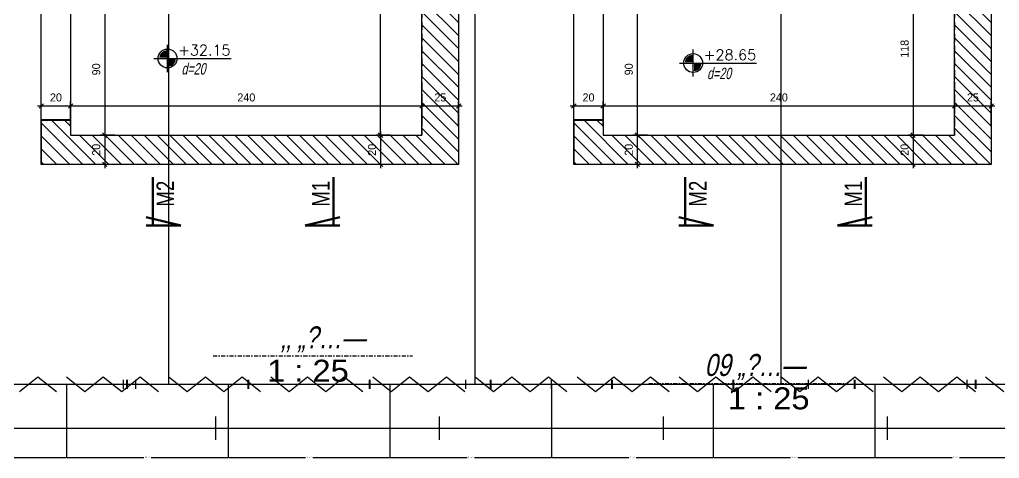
# Model space of a CAD drawing. Header units: inches. Extents: x -5298 to 11252, y 8210 to 22495.
# Drawn here: x 9114 to 9783, y 11453 to 11753 of the extents above; entities that cross this region are included whole.
import ezdxf
from ezdxf.enums import TextEntityAlignment as Align

# ---------------------------------------------------------------- set-up
doc = ezdxf.new("R2010")
doc.units = ezdxf.units.IN
doc.header["$LTSCALE"] = 11
doc.header["$MEASUREMENT"] = 0
doc.linetypes.add('DASHDOT2', pattern=[0.5, 0.25, -0.125, 0, -0.125])
doc.linetypes.add('DASHED2', pattern=[0.375, 0.25, -0.125])
doc.layers.get('Defpoints').update_dxf_attribs({"color": 40})
for name, color, linetype in [('BEAM', 3, 'Continuous'), ('break', 1, 'Continuous'), ('D7', 2, 'Continuous'), ('dim', 3, 'Continuous'), ('dim-50-v', 2, 'Continuous'), ('ENG_beton nifsak', 4, 'Continuous'), ('ENG_beton ole', 3, 'DASHED2'), ('ENG_level', 1, 'DASHDOT2'), ('HATCH', 8, 'Continuous'), ('IRON', 1, 'Continuous'), ('MABAT', 4, 'Continuous')]:
    doc.layers.add(name, color=color, linetype=linetype)
doc.layers.add('W', color=1, linetype='Continuous', lineweight=50)
doc.layers.add('W-Conc', color=3, linetype='Continuous', lineweight=40)
doc.styles.add('AA', font='hebtxt', dxfattribs={"width": 0.8, "oblique": 8})
doc.styles.add('AD', font='oron')
doc.styles.add('HEBREW', font='hebtxt-weld.shx', dxfattribs={"width": 0.8, "oblique": 12})
doc.styles.add('HEBTXT', font='hebtxt-weld.shx')
doc.styles.add('ROMANS', font='romans')
doc.styles.get("Standard").update_dxf_attribs({"font": 'arial.ttf'})
doc.dimstyles.new('25', dxfattribs={"dimtxt": 5.5, "dimasz": 3, "dimexe": 3, "dimexo": 6, "dimgap": 3, "dimtad": 1, "dimdec": 0, "dimrnd": 0.5, "dimtxsty": 'HEBTXT', "dimblk1": 'OBLIQUE', "dimblk2": 'OBLIQUE', "dimsah": 1, "dimcen": 1, "dimdle": 2.5, "dimclre": 9, "dimclrt": 3, "dimazin": 3, "dimtfac": 1, "dimtdec": 0, "dimtix": 1, "dimtmove": 2, "dimatfit": 3, "dimldrblk": 'OBLIQUE'})
doc.dimstyles.get("Standard").update_dxf_attribs({"dimtxt": 2.5, "dimasz": 2.5, "dimexe": 1.25, "dimexo": 0.625, "dimtad": 1, "dimtxsty": 'Standard', "dimcen": 2.5, "dimazin": 3, "dimtfac": 1, "dimtmove": 0, "dimatfit": 3})

# ---------------------------------------------------------------- blocks, each defined once
blk = doc.blocks.new('_OBLIQUE')
at = {"color": 0, "linetype": 'ByBlock'}
blk.add_line((-0.5, -0.5), (0.5, 0.5), dxfattribs=at)
blk = doc.blocks.new('*D378')
at = {"layer": 'Defpoints', "color": 0, "linetype": 'Continuous', "transparency": 16777216}
for p in [(9777.34, 11693.52), (9752.34, 11673.52), (9777.34, 11673.52)]:
    blk.add_point(p, dxfattribs=at)
at = {"layer": 'dim-50-v', "color": 9, "linetype": 'Continuous', "lineweight": -2, "transparency": 16777216}
for p, q in [((9752.34, 11679.52), (9752.34, 11696.52)), ((9777.34, 11679.52), (9777.34, 11696.52))]:
    blk.add_line(p, q, dxfattribs=at)
at = {"layer": 'dim-50-v', "color": 0, "linetype": 'Continuous', "lineweight": -2, "transparency": 16777216}
blk.add_line((9749.84, 11693.52), (9779.84, 11693.52), dxfattribs=at)
at = {"layer": 'dim-50-v', "color": 0, "linetype": 'Continuous', "lineweight": -2, "transparency": 16777216, "xscale": 3, "yscale": 3, "zscale": 3, "rotation": 180}
blk.add_blockref('_OBLIQUE', (9752.34, 11693.52), dxfattribs=at)
at = {"layer": 'dim-50-v', "color": 0, "linetype": 'Continuous', "lineweight": -2, "transparency": 16777216, "xscale": 3, "yscale": 3, "zscale": 3}
blk.add_blockref('_OBLIQUE', (9777.34, 11693.52), dxfattribs=at)
at = {"layer": 'dim-50-v', "color": 3, "linetype": 'Continuous', "transparency": 16777216, "insert": (9764.84, 11699.27), "char_height": 5.5, "attachment_point": 5, "style": 'HEBTXT'}
blk.add_mtext('\\A1;25', dxfattribs=at)
blk = doc.blocks.new('*D250')
at = {"layer": 'Defpoints', "color": 0, "linetype": 'Continuous', "transparency": 16777216}
for p in [(9752.34, 11693.52), (9512.34, 11673.52, 0), (9752.34, 11673.52, 0)]:
    blk.add_point(p, dxfattribs=at)
at = {"layer": 'dim-50-v', "color": 9, "linetype": 'Continuous', "lineweight": -2, "transparency": 16777216}
for p, q in [((9512.34, 11679.52), (9512.34, 11696.52)), ((9752.34, 11679.52), (9752.34, 11696.52))]:
    blk.add_line(p, q, dxfattribs=at)
at = {"layer": 'dim-50-v', "color": 0, "linetype": 'Continuous', "lineweight": -2, "transparency": 16777216}
blk.add_line((9509.84, 11693.52), (9754.84, 11693.52), dxfattribs=at)
at = {"layer": 'dim-50-v', "color": 0, "linetype": 'Continuous', "lineweight": -2, "transparency": 16777216, "xscale": 3, "yscale": 3, "zscale": 3, "rotation": 180}
blk.add_blockref('_OBLIQUE', (9512.34, 11693.52), dxfattribs=at)
at = {"layer": 'dim-50-v', "color": 0, "linetype": 'Continuous', "lineweight": -2, "transparency": 16777216, "xscale": 3, "yscale": 3, "zscale": 3}
blk.add_blockref('_OBLIQUE', (9752.34, 11693.52), dxfattribs=at)
at = {"layer": 'dim-50-v', "color": 3, "linetype": 'Continuous', "transparency": 16777216, "insert": (9632.34, 11699.27), "char_height": 5.5, "attachment_point": 5, "style": 'HEBTXT'}
blk.add_mtext('\\A1;240', dxfattribs=at)
blk = doc.blocks.new('*D251')
at = {"layer": 'Defpoints', "color": 0, "linetype": 'Continuous', "transparency": 16777216}
for p in [(9512.34, 11693.52), (9492.34, 11673.52), (9512.34, 11673.52, 0)]:
    blk.add_point(p, dxfattribs=at)
at = {"layer": 'dim-50-v', "color": 9, "linetype": 'Continuous', "lineweight": -2, "transparency": 16777216}
for p, q in [((9492.34, 11679.52), (9492.34, 11696.52)), ((9512.34, 11679.52), (9512.34, 11696.52))]:
    blk.add_line(p, q, dxfattribs=at)
at = {"layer": 'dim-50-v', "color": 0, "linetype": 'Continuous', "lineweight": -2, "transparency": 16777216}
blk.add_line((9489.84, 11693.52), (9514.84, 11693.52), dxfattribs=at)
at = {"layer": 'dim-50-v', "color": 0, "linetype": 'Continuous', "lineweight": -2, "transparency": 16777216, "xscale": 3, "yscale": 3, "zscale": 3, "rotation": 180}
blk.add_blockref('_OBLIQUE', (9492.34, 11693.52), dxfattribs=at)
at = {"layer": 'dim-50-v', "color": 0, "linetype": 'Continuous', "lineweight": -2, "transparency": 16777216, "xscale": 3, "yscale": 3, "zscale": 3}
blk.add_blockref('_OBLIQUE', (9512.34, 11693.52), dxfattribs=at)
at = {"layer": 'dim-50-v', "color": 3, "linetype": 'Continuous', "transparency": 16777216, "insert": (9502.34, 11699.27), "char_height": 5.5, "attachment_point": 5, "style": 'HEBTXT'}
blk.add_mtext('\\A1;20', dxfattribs=at)
blk = doc.blocks.new('*D253')
at = {"layer": 'Defpoints', "color": 0, "linetype": 'Continuous', "transparency": 16777216}
for p in [(9752.29, 11791.52, 0), (9723.95, 11673.52), (9736.87, 11673.52, 0)]:
    blk.add_point(p, dxfattribs=at)
at = {"layer": 'dim-50-v', "color": 9, "linetype": 'Continuous', "lineweight": -2, "transparency": 16777216}
for p, q in [((9746.29, 11791.52), (9720.95, 11791.52)), ((9730.87, 11673.52), (9720.95, 11673.52))]:
    blk.add_line(p, q, dxfattribs=at)
at = {"layer": 'dim-50-v', "color": 0, "linetype": 'Continuous', "lineweight": -2, "transparency": 16777216}
blk.add_line((9723.95, 11794.02), (9723.95, 11671.02), dxfattribs=at)
at = {"layer": 'dim-50-v', "color": 0, "linetype": 'Continuous', "lineweight": -2, "transparency": 16777216, "xscale": 3, "yscale": 3, "zscale": 3}
for p, rotation in [((9723.95, 11791.52), 90), ((9723.95, 11673.52), 270)]:
    blk.add_blockref('_OBLIQUE', p, dxfattribs=dict(at, rotation=rotation))
at = {"layer": 'dim-50-v', "color": 3, "linetype": 'Continuous', "transparency": 16777216, "insert": (9718.2, 11732.52), "char_height": 5.5, "attachment_point": 5, "rotation": 90, "style": 'HEBTXT'}
blk.add_mtext('\\A1;118', dxfattribs=at)
blk = doc.blocks.new('*D255')
at = {"layer": 'Defpoints', "color": 0, "linetype": 'Continuous', "transparency": 16777216}
for p in [(9535.62, 11763.52, 0), (9535.62, 11673.52), (9548.54, 11673.52, 0)]:
    blk.add_point(p, dxfattribs=at)
at = {"layer": 'dim-50-v', "color": 0, "linetype": 'Continuous', "lineweight": -2, "transparency": 16777216}
blk.add_line((9535.62, 11766.02), (9535.62, 11671.02), dxfattribs=at)
at = {"layer": 'dim-50-v', "color": 9, "linetype": 'Continuous', "lineweight": -2, "transparency": 16777216}
for p, q in [((9541.62, 11763.52), (9538.62, 11763.52)), ((9542.54, 11673.52), (9532.62, 11673.52))]:
    blk.add_line(p, q, dxfattribs=at)
at = {"layer": 'dim-50-v', "color": 0, "linetype": 'Continuous', "lineweight": -2, "transparency": 16777216, "xscale": 3, "yscale": 3, "zscale": 3}
for p, rotation in [((9535.62, 11763.52), 90), ((9535.62, 11673.52), 270)]:
    blk.add_blockref('_OBLIQUE', p, dxfattribs=dict(at, rotation=rotation))
at = {"layer": 'dim-50-v', "color": 3, "linetype": 'Continuous', "transparency": 16777216, "insert": (9529.87, 11718.52), "char_height": 5.5, "attachment_point": 5, "rotation": 90, "style": 'HEBTXT'}
blk.add_mtext('\\A1;90', dxfattribs=at)
blk = doc.blocks.new('*D356')
at = {"layer": 'Defpoints', "color": 0, "linetype": 'Continuous', "transparency": 16777216}
for p in [(9548.54, 11673.52, 0), (9535.62, 11653.52), (9538.92, 11653.52)]:
    blk.add_point(p, dxfattribs=at)
at = {"layer": 'dim-50-v', "color": 0, "linetype": 'Continuous', "lineweight": -2, "transparency": 16777216}
blk.add_line((9535.62, 11676.02), (9535.62, 11651.02), dxfattribs=at)
at = {"layer": 'dim-50-v', "color": 9, "linetype": 'Continuous', "lineweight": -2, "transparency": 16777216}
for p, q in [((9542.54, 11673.52), (9532.62, 11673.52)), ((9532.92, 11653.52), (9532.62, 11653.52))]:
    blk.add_line(p, q, dxfattribs=at)
at = {"layer": 'dim-50-v', "color": 0, "linetype": 'Continuous', "lineweight": -2, "transparency": 16777216, "xscale": 3, "yscale": 3, "zscale": 3}
for p, rotation in [((9535.62, 11673.52), 90), ((9535.62, 11653.52), 270)]:
    blk.add_blockref('_OBLIQUE', p, dxfattribs=dict(at, rotation=rotation))
at = {"layer": 'dim-50-v', "color": 3, "linetype": 'Continuous', "transparency": 16777216, "insert": (9529.87, 11663.52), "char_height": 5.5, "attachment_point": 5, "rotation": 90, "style": 'HEBTXT'}
blk.add_mtext('\\A1;20', dxfattribs=at)
blk = doc.blocks.new('*D439')
at = {"layer": 'Defpoints', "color": 0, "linetype": 'Continuous', "transparency": 16777216}
for p in [(9736.87, 11673.52, 0), (9723.95, 11653.52), (9736.94, 11653.52, 0)]:
    blk.add_point(p, dxfattribs=at)
at = {"layer": 'dim-50-v', "color": 0, "linetype": 'Continuous', "lineweight": -2, "transparency": 16777216}
blk.add_line((9723.95, 11676.02), (9723.95, 11651.02), dxfattribs=at)
at = {"layer": 'dim-50-v', "color": 9, "linetype": 'Continuous', "lineweight": -2, "transparency": 16777216}
for p, q in [((9730.87, 11673.52), (9720.95, 11673.52)), ((9730.94, 11653.52), (9720.95, 11653.52))]:
    blk.add_line(p, q, dxfattribs=at)
at = {"layer": 'dim-50-v', "color": 0, "linetype": 'Continuous', "lineweight": -2, "transparency": 16777216, "xscale": 3, "yscale": 3, "zscale": 3}
for p, rotation in [((9723.95, 11673.52), 90), ((9723.95, 11653.52), 270)]:
    blk.add_blockref('_OBLIQUE', p, dxfattribs=dict(at, rotation=rotation))
at = {"layer": 'dim-50-v', "color": 3, "linetype": 'Continuous', "transparency": 16777216, "insert": (9718.2, 11663.52), "char_height": 5.5, "attachment_point": 5, "rotation": 90, "style": 'HEBTXT'}
blk.add_mtext('\\A1;20', dxfattribs=at)
blk = doc.blocks.new('cncb')
at = {"layer": 'BEAM', "color": 2, "linetype": 'Continuous', "elevation": 0}
blk.add_lwpolyline([(9882.94, 11117.46), (9903, 11117.46), (9903, 11012.47), (9882.94, 11012.47)], close=True, dxfattribs=at)
at = {"layer": 'ENG_beton nifsak', "ltscale": 5, "elevation": 0}
blk.add_lwpolyline([(9903, 11117.46), (9882.94, 11117.46), (9882.94, 11512.08), (10167.94, 11512.08), (10167.94, 10982.08), (9882.94, 10982.08), (9882.94, 11012.47), (9903, 11012.47), (9902.94, 11002.08), (10142.94, 11002.08), (10142.94, 11492.08), (9902.94, 11492.08)], close=True, dxfattribs=at)
blk = doc.blocks.new('PL')
at = {"linetype": 'ByBlock'}
for p, q in [((0, -0.258), (0, 0.258)), ((-0.258, 0), (1.204, 0))]:
    blk.add_line(p, q, dxfattribs=at)
at = {"color": 4, "const_width": 0.14}
for points in [[(-0.014, 0.084, 0.414214), (-0.084, 0.014, 1)], [(0.014, -0.084, 0.414214), (0.084, -0.014, 1)]]:
    blk.add_lwpolyline(points, format="xyb", dxfattribs=at)
at = {"linetype": 'ByBlock'}
blk.add_circle((0, 0), 0.179, dxfattribs=at)
at = {"style": 'ROMANS'}
blk.add_attdef('LEVEL', text='', height=0.2, dxfattribs=at).set_placement((0.698, 0.157), align=Align.MIDDLE)
blk = doc.blocks.new('*D936')
at = {"layer": 'Defpoints', "color": 0, "linetype": 'Continuous', "transparency": 16777216}
for p in [(9413.67, 11693.52), (9388.67, 11673.52), (9413.67, 11673.52)]:
    blk.add_point(p, dxfattribs=at)
at = {"layer": 'dim-50-v', "color": 9, "linetype": 'Continuous', "lineweight": -2, "transparency": 16777216}
for p, q in [((9388.67, 11679.52), (9388.67, 11696.52)), ((9413.67, 11679.52), (9413.67, 11696.52))]:
    blk.add_line(p, q, dxfattribs=at)
at = {"layer": 'dim-50-v', "color": 0, "linetype": 'Continuous', "lineweight": -2, "transparency": 16777216}
blk.add_line((9386.17, 11693.52), (9416.17, 11693.52), dxfattribs=at)
at = {"layer": 'dim-50-v', "color": 0, "linetype": 'Continuous', "lineweight": -2, "transparency": 16777216, "xscale": 3, "yscale": 3, "zscale": 3, "rotation": 180}
blk.add_blockref('_OBLIQUE', (9388.67, 11693.52), dxfattribs=at)
at = {"layer": 'dim-50-v', "color": 0, "linetype": 'Continuous', "lineweight": -2, "transparency": 16777216, "xscale": 3, "yscale": 3, "zscale": 3}
blk.add_blockref('_OBLIQUE', (9413.67, 11693.52), dxfattribs=at)
at = {"layer": 'dim-50-v', "color": 3, "linetype": 'Continuous', "transparency": 16777216, "insert": (9401.17, 11699.27), "char_height": 5.5, "attachment_point": 5, "style": 'HEBTXT'}
blk.add_mtext('\\A1;25', dxfattribs=at)
blk = doc.blocks.new('*D937')
at = {"layer": 'Defpoints', "color": 0, "linetype": 'Continuous', "transparency": 16777216}
for p in [(9388.67, 11693.52), (9148.67, 11673.52, 0), (9388.67, 11673.52, 0)]:
    blk.add_point(p, dxfattribs=at)
at = {"layer": 'dim-50-v', "color": 9, "linetype": 'Continuous', "lineweight": -2, "transparency": 16777216}
for p, q in [((9148.67, 11679.52), (9148.67, 11696.52)), ((9388.67, 11679.52), (9388.67, 11696.52))]:
    blk.add_line(p, q, dxfattribs=at)
at = {"layer": 'dim-50-v', "color": 0, "linetype": 'Continuous', "lineweight": -2, "transparency": 16777216}
blk.add_line((9146.17, 11693.52), (9391.17, 11693.52), dxfattribs=at)
at = {"layer": 'dim-50-v', "color": 0, "linetype": 'Continuous', "lineweight": -2, "transparency": 16777216, "xscale": 3, "yscale": 3, "zscale": 3, "rotation": 180}
blk.add_blockref('_OBLIQUE', (9148.67, 11693.52), dxfattribs=at)
at = {"layer": 'dim-50-v', "color": 0, "linetype": 'Continuous', "lineweight": -2, "transparency": 16777216, "xscale": 3, "yscale": 3, "zscale": 3}
blk.add_blockref('_OBLIQUE', (9388.67, 11693.52), dxfattribs=at)
at = {"layer": 'dim-50-v', "color": 3, "linetype": 'Continuous', "transparency": 16777216, "insert": (9268.67, 11699.27), "char_height": 5.5, "attachment_point": 5, "style": 'HEBTXT'}
blk.add_mtext('\\A1;240', dxfattribs=at)
blk = doc.blocks.new('*D938')
at = {"layer": 'Defpoints', "color": 0, "linetype": 'Continuous', "transparency": 16777216}
for p in [(9148.67, 11693.52), (9128.68, 11673.52), (9148.67, 11673.52, 0)]:
    blk.add_point(p, dxfattribs=at)
at = {"layer": 'dim-50-v', "color": 9, "linetype": 'Continuous', "lineweight": -2, "transparency": 16777216}
for p, q in [((9128.68, 11679.52), (9128.68, 11696.52)), ((9148.67, 11679.52), (9148.67, 11696.52))]:
    blk.add_line(p, q, dxfattribs=at)
at = {"layer": 'dim-50-v', "color": 0, "linetype": 'Continuous', "lineweight": -2, "transparency": 16777216}
blk.add_line((9126.18, 11693.52), (9151.17, 11693.52), dxfattribs=at)
at = {"layer": 'dim-50-v', "color": 0, "linetype": 'Continuous', "lineweight": -2, "transparency": 16777216, "xscale": 3, "yscale": 3, "zscale": 3, "rotation": 180}
blk.add_blockref('_OBLIQUE', (9128.68, 11693.52), dxfattribs=at)
at = {"layer": 'dim-50-v', "color": 0, "linetype": 'Continuous', "lineweight": -2, "transparency": 16777216, "xscale": 3, "yscale": 3, "zscale": 3}
blk.add_blockref('_OBLIQUE', (9148.67, 11693.52), dxfattribs=at)
at = {"layer": 'dim-50-v', "color": 3, "linetype": 'Continuous', "transparency": 16777216, "insert": (9138.67, 11699.27), "char_height": 5.5, "attachment_point": 5, "style": 'HEBTXT'}
blk.add_mtext('\\A1;20', dxfattribs=at)
blk = doc.blocks.new('*D940')
at = {"layer": 'Defpoints', "color": 0, "linetype": 'Continuous', "transparency": 16777216}
for p in [(9171.95, 11763.52, 0), (9171.95, 11673.52), (9184.87, 11673.52, 0)]:
    blk.add_point(p, dxfattribs=at)
at = {"layer": 'dim-50-v', "color": 9, "linetype": 'Continuous', "lineweight": -2, "transparency": 16777216}
for p, q in [((9165.95, 11763.52), (9168.95, 11763.52)), ((9178.87, 11673.52), (9168.95, 11673.52))]:
    blk.add_line(p, q, dxfattribs=at)
at = {"layer": 'dim-50-v', "color": 0, "linetype": 'Continuous', "lineweight": -2, "transparency": 16777216}
blk.add_line((9171.95, 11766.02), (9171.95, 11671.02), dxfattribs=at)
at = {"layer": 'dim-50-v', "color": 0, "linetype": 'Continuous', "lineweight": -2, "transparency": 16777216, "xscale": 3, "yscale": 3, "zscale": 3}
for p, rotation in [((9171.95, 11763.52), 90), ((9171.95, 11673.52), 270)]:
    blk.add_blockref('_OBLIQUE', p, dxfattribs=dict(at, rotation=rotation))
at = {"layer": 'dim-50-v', "color": 3, "linetype": 'Continuous', "transparency": 16777216, "insert": (9166.2, 11718.52), "char_height": 5.5, "attachment_point": 5, "rotation": 90, "style": 'HEBTXT'}
blk.add_mtext('\\A1;90', dxfattribs=at)
blk = doc.blocks.new('*D935')
at = {"layer": 'Defpoints', "color": 0, "linetype": 'Continuous', "transparency": 16777216}
for p in [(9184.87, 11673.52, 0), (9171.95, 11653.52), (9175.26, 11653.52)]:
    blk.add_point(p, dxfattribs=at)
at = {"layer": 'dim-50-v', "color": 0, "linetype": 'Continuous', "lineweight": -2, "transparency": 16777216}
blk.add_line((9171.95, 11676.02), (9171.95, 11651.02), dxfattribs=at)
at = {"layer": 'dim-50-v', "color": 9, "linetype": 'Continuous', "lineweight": -2, "transparency": 16777216}
for p, q in [((9178.87, 11673.52), (9168.95, 11673.52)), ((9169.26, 11653.52), (9168.95, 11653.52))]:
    blk.add_line(p, q, dxfattribs=at)
at = {"layer": 'dim-50-v', "color": 0, "linetype": 'Continuous', "lineweight": -2, "transparency": 16777216, "xscale": 3, "yscale": 3, "zscale": 3}
for p, rotation in [((9171.95, 11673.52), 90), ((9171.95, 11653.52), 270)]:
    blk.add_blockref('_OBLIQUE', p, dxfattribs=dict(at, rotation=rotation))
at = {"layer": 'dim-50-v', "color": 3, "linetype": 'Continuous', "transparency": 16777216, "insert": (9166.2, 11663.52), "char_height": 5.5, "attachment_point": 5, "rotation": 90, "style": 'HEBTXT'}
blk.add_mtext('\\A1;20', dxfattribs=at)
blk = doc.blocks.new('*D932')
at = {"layer": 'Defpoints', "color": 0, "linetype": 'Continuous', "transparency": 16777216}
for p in [(9373.21, 11673.52, 0), (9360.29, 11653.52), (9373.28, 11653.52, 0)]:
    blk.add_point(p, dxfattribs=at)
at = {"layer": 'dim-50-v', "color": 0, "linetype": 'Continuous', "lineweight": -2, "transparency": 16777216}
blk.add_line((9360.29, 11676.02), (9360.29, 11651.02), dxfattribs=at)
at = {"layer": 'dim-50-v', "color": 9, "linetype": 'Continuous', "lineweight": -2, "transparency": 16777216}
for p, q in [((9367.21, 11673.52), (9357.29, 11673.52)), ((9367.28, 11653.52), (9357.29, 11653.52))]:
    blk.add_line(p, q, dxfattribs=at)
at = {"layer": 'dim-50-v', "color": 0, "linetype": 'Continuous', "lineweight": -2, "transparency": 16777216, "xscale": 3, "yscale": 3, "zscale": 3}
for p, rotation in [((9360.29, 11673.52), 90), ((9360.29, 11653.52), 270)]:
    blk.add_blockref('_OBLIQUE', p, dxfattribs=dict(at, rotation=rotation))
at = {"layer": 'dim-50-v', "color": 3, "linetype": 'Continuous', "transparency": 16777216, "insert": (9354.54, 11663.52), "char_height": 5.5, "attachment_point": 5, "rotation": 90, "style": 'HEBTXT'}
blk.add_mtext('\\A1;20', dxfattribs=at)
blk = doc.blocks.new('*D957')
at = {"layer": 'Defpoints', "color": 0, "linetype": 'Continuous', "transparency": 16777216}
for p in [(9360.29, 12043.52), (9369.95, 12043.52), (9373.21, 11673.52, 0)]:
    blk.add_point(p, dxfattribs=at)
at = {"layer": 'dim-50-v', "color": 9, "linetype": 'Continuous', "lineweight": -2, "transparency": 16777216}
for p, q in [((9363.95, 12043.52), (9357.29, 12043.52)), ((9367.21, 11673.52), (9357.29, 11673.52))]:
    blk.add_line(p, q, dxfattribs=at)
at = {"layer": 'dim-50-v', "color": 0, "linetype": 'Continuous', "lineweight": -2, "transparency": 16777216}
blk.add_line((9360.29, 11671.02), (9360.29, 12046.02), dxfattribs=at)
at = {"layer": 'dim-50-v', "color": 0, "linetype": 'Continuous', "lineweight": -2, "transparency": 16777216, "xscale": 3, "yscale": 3, "zscale": 3}
for p, rotation in [((9360.29, 12043.52), 90), ((9360.29, 11673.52), 270)]:
    blk.add_blockref('_OBLIQUE', p, dxfattribs=dict(at, rotation=rotation))
at = {"layer": 'dim-50-v', "color": 3, "linetype": 'Continuous', "transparency": 16777216, "insert": (9354.54, 11858.52), "char_height": 5.5, "attachment_point": 5, "rotation": 90, "style": 'HEBTXT'}
blk.add_mtext('\\A1;370', dxfattribs=at)
blk = doc.blocks.new('_CLOSEDFILLED')
at = {"color": 0, "linetype": 'BYBLOCK'}
blk.add_solid([(-1, 0.2), (0, 0), (-1, -0.2)], dxfattribs=at)
blk = doc.blocks.new('*D24')
at = {"color": 2}
for p, q in [((9035.52, 11503.27), (9035.52, 11453.27)), ((9145.92, 11503.27), (9145.92, 11453.27)), ((9035.77, 11453.27), (9088.22, 11453.27)), ((9093.22, 11453.27), (9145.67, 11453.27))]:
    blk.add_line(p, q, dxfattribs=at)
at = {"layer": 'Defpoints'}
for p in [(9035.52, 11503.27), (9145.92, 11503.27), (9035.52, 11453.27)]:
    blk.add_point(p, dxfattribs=at)
at = {"layer": 'dim', "color": 2, "xscale": 0.25, "yscale": 0.25, "rotation": 180}
blk.add_blockref('_CLOSEDFILLED', (9035.52, 11453.27), dxfattribs=at)
at = {"layer": 'dim', "color": 2, "xscale": 0.25, "yscale": 0.25}
blk.add_blockref('_CLOSEDFILLED', (9145.92, 11453.27), dxfattribs=at)
at = {"layer": 'dim', "color": 0, "insert": (9090.72, 11453.27), "char_height": 1, "attachment_point": 5}
blk.add_mtext('110,4', dxfattribs=at)
blk = doc.blocks.new('*D25')
at = {"color": 2}
for p, q in [((9145.92, 11503.27), (9145.92, 11453.27)), ((9256.32, 11503.27), (9256.32, 11453.27)), ((9146.17, 11453.27), (9198.62, 11453.27)), ((9203.62, 11453.27), (9256.07, 11453.27))]:
    blk.add_line(p, q, dxfattribs=at)
at = {"layer": 'Defpoints'}
for p in [(9145.92, 11503.27), (9256.32, 11503.27), (9145.92, 11453.27)]:
    blk.add_point(p, dxfattribs=at)
at = {"layer": 'dim', "color": 2, "xscale": 0.25, "yscale": 0.25, "rotation": 180}
blk.add_blockref('_CLOSEDFILLED', (9145.92, 11453.27), dxfattribs=at)
at = {"layer": 'dim', "color": 2, "xscale": 0.25, "yscale": 0.25}
blk.add_blockref('_CLOSEDFILLED', (9256.32, 11453.27), dxfattribs=at)
at = {"layer": 'dim', "color": 0, "insert": (9201.12, 11453.27), "char_height": 1, "attachment_point": 5}
blk.add_mtext('110,4', dxfattribs=at)
blk = doc.blocks.new('*D26')
at = {"color": 2}
for p, q in [((9256.32, 11503.27), (9256.32, 11453.27)), ((9366.73, 11503.27), (9366.73, 11453.27)), ((9256.57, 11453.27), (9309.03, 11453.27)), ((9314.03, 11453.27), (9366.48, 11453.27))]:
    blk.add_line(p, q, dxfattribs=at)
at = {"layer": 'Defpoints'}
for p in [(9256.32, 11503.27), (9366.73, 11503.27), (9256.32, 11453.27)]:
    blk.add_point(p, dxfattribs=at)
at = {"layer": 'dim', "color": 2, "xscale": 0.25, "yscale": 0.25, "rotation": 180}
blk.add_blockref('_CLOSEDFILLED', (9256.32, 11453.27), dxfattribs=at)
at = {"layer": 'dim', "color": 2, "xscale": 0.25, "yscale": 0.25}
blk.add_blockref('_CLOSEDFILLED', (9366.73, 11453.27), dxfattribs=at)
at = {"layer": 'dim', "color": 0, "insert": (9311.53, 11453.27), "char_height": 1, "attachment_point": 5}
blk.add_mtext('110,4', dxfattribs=at)
blk = doc.blocks.new('*D27')
at = {"color": 2}
for p, q in [((9366.73, 11503.27), (9366.73, 11453.27)), ((9477.13, 11503.27), (9477.13, 11453.27)), ((9366.98, 11453.27), (9419.43, 11453.27)), ((9424.43, 11453.27), (9476.88, 11453.27))]:
    blk.add_line(p, q, dxfattribs=at)
at = {"layer": 'Defpoints'}
for p in [(9366.73, 11503.27), (9477.13, 11503.27), (9366.73, 11453.27)]:
    blk.add_point(p, dxfattribs=at)
at = {"layer": 'dim', "color": 2, "xscale": 0.25, "yscale": 0.25, "rotation": 180}
blk.add_blockref('_CLOSEDFILLED', (9366.73, 11453.27), dxfattribs=at)
at = {"layer": 'dim', "color": 2, "xscale": 0.25, "yscale": 0.25}
blk.add_blockref('_CLOSEDFILLED', (9477.13, 11453.27), dxfattribs=at)
at = {"layer": 'dim', "color": 0, "insert": (9421.93, 11453.27), "char_height": 1, "attachment_point": 5}
blk.add_mtext('110,4', dxfattribs=at)
blk = doc.blocks.new('*D28')
at = {"color": 2}
for p, q in [((9477.13, 11503.27), (9477.13, 11453.27)), ((9587.53, 11503.27), (9587.53, 11453.27)), ((9477.38, 11453.27), (9529.83, 11453.27)), ((9534.83, 11453.27), (9587.28, 11453.27))]:
    blk.add_line(p, q, dxfattribs=at)
at = {"layer": 'Defpoints'}
for p in [(9477.13, 11503.27), (9587.53, 11503.27), (9477.13, 11453.27)]:
    blk.add_point(p, dxfattribs=at)
at = {"layer": 'dim', "color": 2, "xscale": 0.25, "yscale": 0.25, "rotation": 180}
blk.add_blockref('_CLOSEDFILLED', (9477.13, 11453.27), dxfattribs=at)
at = {"layer": 'dim', "color": 2, "xscale": 0.25, "yscale": 0.25}
blk.add_blockref('_CLOSEDFILLED', (9587.53, 11453.27), dxfattribs=at)
at = {"layer": 'dim', "color": 0, "insert": (9532.33, 11453.27), "char_height": 1, "attachment_point": 5}
blk.add_mtext('110,4', dxfattribs=at)
blk = doc.blocks.new('*D29')
at = {"color": 2}
for p, q in [((9587.53, 11503.27), (9587.53, 11453.27)), ((9697.93, 11503.27), (9697.93, 11453.27)), ((9587.78, 11453.27), (9640.23, 11453.27)), ((9645.23, 11453.27), (9697.68, 11453.27))]:
    blk.add_line(p, q, dxfattribs=at)
at = {"layer": 'Defpoints'}
for p in [(9587.53, 11503.27), (9697.93, 11503.27), (9587.53, 11453.27)]:
    blk.add_point(p, dxfattribs=at)
at = {"layer": 'dim', "color": 2, "xscale": 0.25, "yscale": 0.25, "rotation": 180}
blk.add_blockref('_CLOSEDFILLED', (9587.53, 11453.27), dxfattribs=at)
at = {"layer": 'dim', "color": 2, "xscale": 0.25, "yscale": 0.25}
blk.add_blockref('_CLOSEDFILLED', (9697.93, 11453.27), dxfattribs=at)
at = {"layer": 'dim', "color": 0, "insert": (9642.73, 11453.27), "char_height": 1, "attachment_point": 5}
blk.add_mtext('110,4', dxfattribs=at)
blk = doc.blocks.new('*D30')
at = {"color": 2}
for p, q in [((9697.93, 11503.27), (9697.93, 11453.27)), ((9808.33, 11503.27), (9808.33, 11453.27)), ((9698.18, 11453.27), (9750.63, 11453.27)), ((9755.63, 11453.27), (9808.08, 11453.27))]:
    blk.add_line(p, q, dxfattribs=at)
at = {"layer": 'Defpoints'}
for p in [(9697.93, 11503.27), (9808.33, 11503.27), (9697.93, 11453.27)]:
    blk.add_point(p, dxfattribs=at)
at = {"layer": 'dim', "color": 2, "xscale": 0.25, "yscale": 0.25, "rotation": 180}
blk.add_blockref('_CLOSEDFILLED', (9697.93, 11453.27), dxfattribs=at)
at = {"layer": 'dim', "color": 2, "xscale": 0.25, "yscale": 0.25}
blk.add_blockref('_CLOSEDFILLED', (9808.33, 11453.27), dxfattribs=at)
at = {"layer": 'dim', "color": 0, "insert": (9753.13, 11453.27), "char_height": 1, "attachment_point": 5}
blk.add_mtext('110,4', dxfattribs=at)

msp = doc.modelspace()

# ---------------------------------------------------------------- hatches: boundary and pattern name
at = {"layer": 'HATCH', "linetype": 'Continuous', "transparency": 33554687}
h = msp.add_hatch(dxfattribs=at)
h.set_pattern_fill('ANSI31', color=256, scale=50, angle=270)
h.set_pattern_definition([(315, (1572.782, 720.372), (4.4194174, 4.4194174), [])])
h.paths.add_polyline_path([(9388.623, 12163.522), (9388.623, 12015.523), (9388.624, 12015.522), (9388.623, 12015.522), (9388.623, 11673.522), (9148.623, 11673.522), (9148.623, 11683.522), (9128.623, 11683.522), (9128.623, 11653.522), (9413.623, 11653.522), (9413.623, 12183.522), (9128.623, 12183.522), (9128.623, 12063.522), (9128.623, 11788.822), (9148.623, 11788.822), (9148.623, 11931.524), (9148.62, 11931.525), (9148.623, 11931.525), (9148.623, 12063.522), (9148.623, 12163.522)])
h.paths.add_polyline_path([(9395.347, 11695.147), (9407.002, 11695.147), (9407.002, 11703.397), (9395.347, 11703.397)], flags=24)
h.paths.add_polyline_path([(9395.349, 12074.183), (9407.004, 12074.183), (9407.004, 12082.433), (9395.349, 12082.433)], flags=24)
h.paths.add_polyline_path([(9132.847, 12074.183), (9144.502, 12074.183), (9144.502, 12082.433), (9132.847, 12082.433)], flags=24)
h.paths.add_polyline_path([(9170.327, 12167.695), (9170.327, 12179.35), (9162.077, 12179.35), (9162.077, 12167.695)], flags=24)
h.paths.add_polyline_path([(9170.327, 11657.695), (9170.327, 11669.349), (9162.077, 11669.349), (9162.077, 11657.695)], flags=24)
h = msp.add_hatch(dxfattribs=at)
h.set_pattern_fill('ANSI31', color=256, scale=50, angle=270)
h.set_pattern_definition([(315, (1936.4474, 720.372), (4.4194174, 4.4194174), [])])
h.paths.add_polyline_path([(9752.288, 12163.522), (9752.288, 12015.523), (9752.289, 12015.522), (9752.288, 12015.522), (9752.288, 11673.522), (9512.288, 11673.522), (9512.288, 11683.522), (9492.288, 11683.522), (9492.288, 11653.522), (9777.288, 11653.522), (9777.288, 12183.522), (9492.288, 12183.522), (9492.288, 12063.522), (9492.288, 11788.822), (9512.288, 11788.822), (9512.288, 11931.524), (9512.286, 11931.525), (9512.288, 11931.525), (9512.288, 12063.522), (9512.288, 12163.522)])
h.paths.add_polyline_path([(9759.012, 11695.147), (9770.667, 11695.147), (9770.667, 11703.397), (9759.012, 11703.397)], flags=24)
h.paths.add_polyline_path([(9759.015, 12074.183), (9770.669, 12074.183), (9770.669, 12082.433), (9759.015, 12082.433)], flags=24)
h.paths.add_polyline_path([(9496.513, 12074.183), (9508.167, 12074.183), (9508.167, 12082.433), (9496.513, 12082.433)], flags=24)
h.paths.add_polyline_path([(9533.992, 12167.695), (9533.992, 12179.35), (9525.742, 12179.35), (9525.742, 12167.695)], flags=24)
h.paths.add_polyline_path([(9533.992, 11657.695), (9533.992, 11669.349), (9525.742, 11669.349), (9525.742, 11657.695)], flags=24)

# ---------------------------------------------------------------- linework, layer by layer
at = {"layer": 'BEAM', "color": 5}
for p, q in [((9215.651, 11503.269), (9215.651, 17785.198)), ((9424.831, 11503.269), (9424.831, 17785.198)), ((9634.011, 11503.269), (9634.011, 17785.198)), ((6496.312, 11503.269), (10470.731, 11503.269))]:
    msp.add_line(p, q, dxfattribs=at)
at = {"layer": 'BEAM', "color": 2, "linetype": 'Continuous', "elevation": 0}
for points in [[(9128.623, 11788.822), (9148.623, 11788.822), (9148.623, 11683.522), (9128.623, 11683.522)], [(9492.288, 11788.822), (9512.288, 11788.822), (9512.288, 11683.522), (9492.288, 11683.522)]]:
    msp.add_lwpolyline(points, close=True, dxfattribs=at)
at = {"layer": 'break', "color": 7}
for p, q in [((9113.85, 11498.269), (9126.401, 11508.269)), ((9126.401, 11508.269), (9138.952, 11498.269)), ((9145.924, 11508.269), (9158.475, 11498.269)), ((9158.475, 11498.269), (9171.026, 11508.269)), ((9171.026, 11508.269), (9183.577, 11498.269)), ((9183.577, 11498.269), (9196.128, 11508.269)), ((9196.128, 11508.269), (9208.678, 11498.269)), ((9215.651, 11508.269), (9228.202, 11498.269)), ((9228.202, 11498.269), (9240.753, 11508.269)), ((9240.753, 11508.269), (9253.303, 11498.269)), ((9253.303, 11498.269), (9265.854, 11508.269)), ((9265.854, 11508.269), (9278.405, 11498.269)), ((9285.378, 11508.269), (9297.928, 11498.269)), ((9297.928, 11498.269), (9310.479, 11508.269)), ((9310.479, 11508.269), (9323.03, 11498.269)), ((9323.03, 11498.269), (9335.581, 11508.269)), ((9335.581, 11508.269), (9348.132, 11498.269)), ((9355.104, 11508.269), (9367.655, 11498.269)), ((9367.655, 11498.269), (9380.206, 11508.269)), ((9380.206, 11508.269), (9392.757, 11498.269)), ((9392.757, 11498.269), (9405.308, 11508.269)), ((9405.308, 11508.269), (9417.858, 11498.269)), ((9424.831, 11508.269), (9437.382, 11498.269)), ((9437.382, 11498.269), (9449.933, 11508.269)), ((9449.933, 11508.269), (9462.483, 11498.269)), ((9462.483, 11498.269), (9475.034, 11508.269)), ((9475.034, 11508.269), (9487.585, 11498.269)), ((9494.558, 11508.269), (9507.108, 11498.269)), ((9507.108, 11498.269), (9519.659, 11508.269)), ((9519.659, 11508.269), (9532.21, 11498.269)), ((9532.21, 11498.269), (9544.761, 11508.269)), ((9544.761, 11508.269), (9557.312, 11498.269)), ((9564.284, 11508.269), (9576.835, 11498.269)), ((9576.835, 11498.269), (9589.386, 11508.269)), ((9589.386, 11508.269), (9601.937, 11498.269)), ((9601.937, 11498.269), (9614.487, 11508.269)), ((9614.487, 11508.269), (9627.038, 11498.269)), ((9634.011, 11508.269), (9646.562, 11498.269)), ((9646.562, 11498.269), (9659.113, 11508.269)), ((9659.113, 11508.269), (9671.663, 11498.269)), ((9671.663, 11498.269), (9684.214, 11508.269)), ((9684.214, 11508.269), (9696.765, 11498.269)), ((9703.738, 11508.269), (9716.288, 11498.269)), ((9716.288, 11498.269), (9728.839, 11508.269)), ((9728.839, 11508.269), (9741.39, 11498.269)), ((9741.39, 11498.269), (9753.941, 11508.269)), ((9753.941, 11508.269), (9766.492, 11498.269)), ((9773.464, 11508.269), (9786.015, 11498.269))]:
    msp.add_line(p, q, dxfattribs=at)
at = {"layer": 'D7', "color": 4}
for p, q in [((9184.889, 11500.269), (9184.889, 11506.269)), ((9418.679, 11500.269), (9418.679, 11506.269)), ((9652.468, 11500.269), (9652.468, 11506.269))]:
    msp.add_line(p, q, dxfattribs=at)
at = {"layer": 'ENG_beton ole', "ltscale": 2}
for p, q in [((9413.623, 12183.522, 0), (9413.623, 11653.522, 0)), ((9777.288, 12183.522, 0), (9777.288, 11653.522, 0)), ((9388.623, 12163.522, 0), (9388.623, 11673.522, 0)), ((9752.288, 12163.522, 0), (9752.288, 11673.522, 0)), ((9148.623, 11673.522, 0), (9388.623, 11673.522, 0)), ((9512.288, 11673.522, 0), (9752.288, 11673.522, 0)), ((9413.623, 11653.522, 0), (9128.623, 11653.522, 0)), ((9777.288, 11653.522, 0), (9492.288, 11653.522, 0))]:
    msp.add_line(p, q, dxfattribs=at)
at = {"layer": 'ENG_beton ole', "linetype": 'Continuous'}
for p, q in [((9128.623, 11683.522, 0), (9128.623, 11653.522, 0)), ((9148.623, 11683.522, 0), (9128.623, 11683.522, 0)), ((9148.623, 11683.522, 0), (9148.623, 11673.522, 0)), ((9492.288, 11683.522, 0), (9492.288, 11653.522, 0)), ((9512.288, 11683.522, 0), (9492.288, 11683.522, 0)), ((9512.288, 11683.522, 0), (9512.288, 11673.522, 0))]:
    msp.add_line(p, q, dxfattribs=at)
at = {"layer": 'ENG_level', "color": 1}
for p, q in [((9245.987, 11522.704, 0.001), (9382.248, 11522.704, 0.001)), ((9543.448, 11503.825, 0), (9679.709, 11503.825, 0))]:
    msp.add_line(p, q, dxfattribs=at)
at = {"layer": 'IRON', "color": 1}
for p, q in [((9247.833, 11465.269), (9247.833, 11481.269)), ((9400.695, 11465.269), (9400.695, 11481.269)), ((9553.557, 11465.269), (9553.557, 11481.269)), ((9706.419, 11465.269), (9706.419, 11481.269)), ((6496.312, 11473.269), (10470.731, 11473.269))]:
    msp.add_line(p, q, dxfattribs=at)
at = {"layer": 'MABAT', "color": 3}
for p, q in [((9193.239, 11500.269), (9193.239, 11506.269)), ((9477.126, 11500.269), (9477.126, 11506.269)), ((9761.013, 11500.269), (9761.013, 11506.269))]:
    msp.add_line(p, q, dxfattribs=at)
at = {"layer": 'W'}
for p, q in [((9204.747, 11644.764, 0), (9204.747, 11611.877, 0)), ((9328.11, 11644.764, 0), (9328.11, 11611.877, 0)), ((9568.413, 11644.764, 0), (9568.413, 11611.877, 0)), ((9691.775, 11644.764, 0), (9691.775, 11611.877, 0)), ((9224.05, 11611.877, 0), (9200.379, 11617.47, 0)), ((9308.807, 11611.877, 0), (9332.478, 11617.47, 0)), ((9587.716, 11611.877, 0), (9564.044, 11617.47, 0)), ((9672.472, 11611.877, 0), (9696.143, 11617.47, 0)), ((9200.379, 11611.877, 0), (9224.05, 11611.877, 0)), ((9332.478, 11611.877, 0), (9308.807, 11611.877, 0)), ((9564.044, 11611.877, 0), (9587.716, 11611.877, 0)), ((9696.143, 11611.877, 0), (9672.472, 11611.877, 0))]:
    msp.add_line(p, q, dxfattribs=at)
at = {"layer": 'W-Conc', "color": 2}
for p, q in [((9187.325, 11500.269), (9187.325, 11506.269)), ((9270.125, 11500.269), (9270.125, 11506.269)), ((9352.925, 11500.269), (9352.925, 11506.269)), ((9435.726, 11500.269), (9435.726, 11506.269)), ((9518.526, 11500.269), (9518.526, 11506.269)), ((9601.327, 11500.269), (9601.327, 11506.269)), ((9684.127, 11500.269), (9684.127, 11506.269)), ((9766.927, 11500.269), (9766.927, 11506.269))]:
    msp.add_line(p, q, dxfattribs=at)

# ---------------------------------------------------------------- block references
at = {"layer": 'BEAM', "linetype": 'Continuous'}
for p in [(-754.324, 671.448, 0), (-390.658, 671.448, 0)]:
    msp.add_blockref('cncb', p, dxfattribs=at)
at = {"layer": 'D7', "xscale": 36, "yscale": 36, "zscale": 36}
for p, values in [((9214.886, 11725.938, 0), {'LEVEL': '+32.15'}), ((9573.804, 11722.802, 0), {'LEVEL': '+28.65'})]:
    msp.add_blockref('PL', p, dxfattribs=at).add_auto_attribs(values)

# ---------------------------------------------------------------- texts
at = {"layer": 'D7', "style": 'AA', "oblique": 12, "width": 0.7}
for p in [(9224.418, 11714.966, 0), (9583.336, 11711.83, 0)]:
    msp.add_text('d=20', height=7.8, dxfattribs=at).set_placement(p)
at = {"layer": 'ENG_level', "style": 'HEBREW', "oblique": 12, "width": 0.8}
for s, p in [(' ‚‚ „\x8e…—', (9349.92, 11527.85, 0.001)), ('09 „\x8e…—', (9650.312, 11508.971, 0))]:
    msp.add_text(s, height=15, dxfattribs=at).set_placement(p, align=Align.RIGHT)
at = {"layer": 'ENG_level', "color": 1, "style": 'HEBTXT', "width": 1.11}
for p in [(9310.778, 11512.545, 0.001), (9625.413, 11493.666, 0)]:
    msp.add_text('1 : 25', height=15, rotation=359.999999, dxfattribs=at).set_placement(p, align=Align.MIDDLE)
at = {"layer": 'W', "style": 'AD', "width": 0.8}
for s, p in [('M2', (9219.29, 11624.646, 0)), ('M1', (9325.52, 11624.646, 0)), ('M2', (9582.956, 11624.646, 0)), ('M1', (9689.185, 11624.646, 0))]:
    msp.add_text(s, height=11.9529, rotation=90, dxfattribs=at).set_placement(p)

# ---------------------------------------------------------------- dimensions: what is measured, and where the dimension line sits
at = {"layer": 'dim', "color": 2}
for base, p1, p2, picture, middle in [((9035.524, 11453.269), (9035.524, 11503.269), (9145.924, 11503.269), '*D24', (9090.724, 11453.269)), ((9145.924, 11453.269), (9145.924, 11503.269), (9256.325, 11503.269), '*D25', (9201.125, 11453.269)), ((9256.325, 11453.269), (9256.325, 11503.269), (9366.725, 11503.269), '*D26', (9311.525, 11453.269)), ((9366.725, 11453.269), (9366.725, 11503.269), (9477.126, 11503.269), '*D27', (9421.926, 11453.269)), ((9477.126, 11453.269), (9477.126, 11503.269), (9587.526, 11503.269), '*D28', (9532.326, 11453.269)), ((9587.526, 11453.269), (9587.526, 11503.269), (9697.927, 11503.269), '*D29', (9642.727, 11453.269)), ((9697.927, 11453.269), (9697.927, 11503.269), (9808.328, 11503.269), '*D30', (9753.127, 11453.269))]:
    dim = msp.add_linear_dim(base=base, p1=p1, p2=p2, dimstyle='Standard', dxfattribs=at)
    dim.commit()
    dim.dimension.update_dxf_attribs({"geometry": picture, "text_midpoint": middle})
at = {"layer": 'dim-50-v', "linetype": 'Continuous'}
for base, p1, p2, angle, picture, middle in [((9360.286, 12043.522, 0), (9373.207, 11673.524, 0), (9369.954, 12043.522, 0), 90, '*D957', (9354.536, 11858.523, 0)), ((9723.951, 11673.524, 0), (9752.286, 11791.522, 0), (9736.872, 11673.524, 0), 90, '*D253', (9718.201, 11732.523, 0)), ((9171.952, 11673.522, 0), (9171.952, 11763.524, 0), (9184.872, 11673.522, 0), 90, '*D940', (9166.202, 11718.523, 0)), ((9535.617, 11673.522, 0), (9535.617, 11763.524, 0), (9548.538, 11673.522, 0), 90, '*D255', (9529.867, 11718.523, 0)), ((9148.674, 11693.522, 0), (9128.675, 11673.522, 0), (9148.674, 11673.524, 0), 180, '*D938', (9138.675, 11699.272, 0)), ((9388.674, 11693.523, 0), (9148.674, 11673.524, 0), (9388.674, 11673.522, 0), 180, '*D937', (9268.674, 11699.273, 0)), ((9413.674, 11693.522, 0), (9388.674, 11673.522, 0), (9413.674, 11673.522, 0), 180, '*D936', (9401.174, 11699.272, 0)), ((9512.34, 11693.522, 0), (9492.34, 11673.522, 0), (9512.34, 11673.524, 0), 180, '*D251', (9502.34, 11699.272, 0)), ((9752.34, 11693.523, 0), (9512.34, 11673.524, 0), (9752.34, 11673.522, 0), 180, '*D250', (9632.34, 11699.273, 0)), ((9777.34, 11693.522, 0), (9752.34, 11673.522, 0), (9777.34, 11673.522, 0), 180, '*D378', (9764.84, 11699.272, 0)), ((9171.952, 11653.522, 0), (9184.872, 11673.522, 0), (9175.258, 11653.522, 0), 90, '*D935', (9166.202, 11663.522, 0)), ((9360.286, 11653.522, 0), (9373.207, 11673.524, 0), (9373.275, 11653.522, 0), 90, '*D932', (9354.536, 11663.523, 0)), ((9535.617, 11653.522, 0), (9548.538, 11673.522, 0), (9538.924, 11653.522, 0), 90, '*D356', (9529.867, 11663.522, 0)), ((9723.951, 11653.522, 0), (9736.872, 11673.524, 0), (9736.941, 11653.522, 0), 90, '*D439', (9718.201, 11663.523, 0))]:
    dim = msp.add_linear_dim(base=base, p1=p1, p2=p2, angle=angle, dimstyle='25', dxfattribs=at)
    dim.commit()
    dim.dimension.update_dxf_attribs({"geometry": picture, "text_midpoint": middle})

doc.saveas('drawing.dxf')
